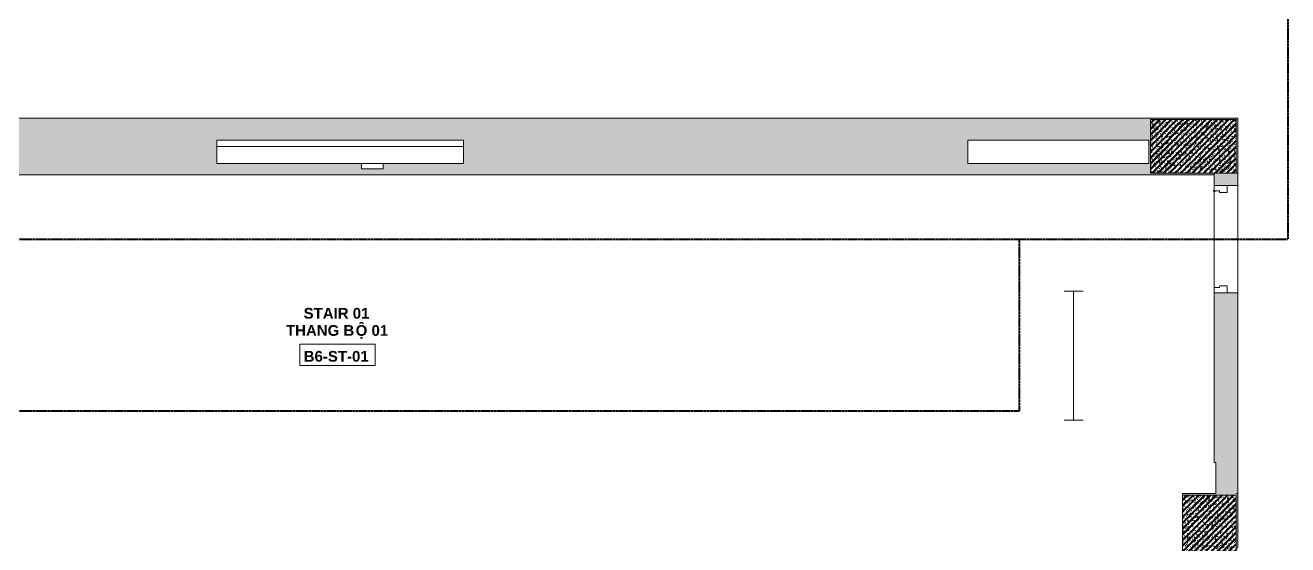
# Model space of a CAD drawing. Header units: millimetres. Extents: x -34669 to 32595, y 16058 to 152521.
# Drawn here: x -16475 to -4710, y 62435 to 67277 of the extents above; entities that cross this region are included whole.
import ezdxf

# ---------------------------------------------------------------- set-up
doc = ezdxf.new("R2010")
doc.units = ezdxf.units.MM
doc.linetypes.add('dash 1-1', pattern=[2, 1, -1])
for name, color, linetype, lineweight in [('A-AREA-IDEN', 2, 'Continuous', 9), ('A-DETL', 90, 'Continuous', 5), ('A-DETL-MBND', 5, 'Continuous', 5), ('A-DOOR', 31, 'Continuous', 5), ('A-FLOR', 192, 'Continuous', 5), ('A-WALL', 113, 'Continuous', 5), ('A-WALL-PATT', 111, 'Continuous', 5), ('S-COLS', 52, 'Continuous', 5)]:
    doc.layers.add(name, color=color, linetype=linetype, lineweight=lineweight)
doc.styles.add('Arial_B', font='arialbd.ttf', dxfattribs={"height": 100})
doc.styles.add('Arial_B_1', font='arialbd.ttf', dxfattribs={"height": 100})

# ---------------------------------------------------------------- blocks, each defined once
blk = doc.blocks.new('M_Concrete-Rectangular-Column - C3 - 500 x 700mm-9523593-5th Traffic Floor Plan - Pedestrian')
at = {"layer": 'S-COLS'}
h = blk.add_hatch(dxfattribs=at)
h.set_pattern_fill('FP_13', color=256, style=0, pattern_type=2)
h.set_pattern_definition([(50, (5439.94, -62547), (63.763904, -5.57885), [6.667, -73.342]), (355, (5439.94, -62547), (-12.334876, 66.869514), [5.334, -58.674]), (100.451, (5445.25, -62547.465), (51.43036, 61.29098), [5.667, -62.332]), (46.184, (5439.94, -62529.22), (94.87722, -14.71484), [10.001, -110.014]), (96.636, (5447.85, -62530.45), (83.09115, 86.5993), [8.5, -93.497]), (351.184, (5439.94, -62529.22), (83.09204, 86.59928), [8.001, -88.011]), (21, (5448.83, -62533.665), (53.064487, -35.792726), [6.668, -73.343]), (326, (5448.83, -62533.665), (21.63066, 64.46546), [5.334, -58.674]), (71.451, (5453.25, -62536.65), (74.69646, 28.67237), [5.667, -62.332]), (37.5, (5439.94, -62547), (1.080413, 29.594271), [1.676, -56.286, 1.676, -57.887, -58.896]), (37.5, (5439.94, -62547), (1.080413, 29.594271), [-117.526, 1.676, -57.22]), (7.5, (5439.94, -62547), (23.386368, 35.063507), [1.676, -32.283, 1.676, -54.953, -22.447]), (7.5, (5439.94, -62547), (23.386368, 35.063507), [-90.589, 1.676, -20.771]), (327.5, (5420.114, -62547), (47.456567, -2.005468), [1.676, -20.549, 1.676, -67.666, -92.011]), (327.5, (5420.114, -62547), (47.456567, -2.005468), [-91.567, 1.676, -90.335]), (317.5, (5411.224, -62547), (51.844948, 8.89904), [1.676, -27.216, 1.676, -44.374, -65.342]), (317.5, (5411.224, -62547), (51.844948, 8.89904), [-74.943, 1.676, -63.665]), (45, (5439.94, -62547), (-26.716616, 26.716616), []), (45, (5439.94, -62536.11), (-26.716616, 26.716616), [])])
h.paths.add_polyline_path([(250, -350), (250, 350), (-250, 350), (-250, -350), (-222, -350)])
at = {"layer": 'S-COLS', "lineweight": 15}
for p, q in [((250, 350), (-250, 350)), ((-250, 350), (-250, -350)), ((250, -350), (250, 350)), ((-250, -350), (250, -350))]:
    blk.add_line(p, q, dxfattribs=at)
blk = doc.blocks.new('DP3-DF102 - DP3-DF102-9166820-5th Traffic Floor Plan - Pedestrian')
at = {"layer": 'A-DOOR'}
for p, q in [((-453, 110), (-497, 110)), ((-450, 63), (-450, 107)), ((-438, 60), (-447, 60)), ((-435, -7), (-435, 57)), ((435, 57), (435, -7)), ((447, 60), (438, 60)), ((447, 113), (447, 94)), ((447, 94), (450, 94)), ((450, 94), (450, 108)), ((450, 94), (450, 63)), ((497, 110), (453, 110)), ((-497, -10), (-438, -10)), ((438, -10), (497, -10))]:
    blk.add_line(p, q, dxfattribs=at)
for centre, radius, start, end in [((-497, 107), 3, 90, 180.0361), ((-497, 107), 3, 141.4492, 180.0361), ((-497, 107), 3, 90, 128.5869), ((-453, 107), 3, 0, 90), ((-453, 107), 3, 360, 90), ((-447, 63), 3, 180, 270), ((-438, 57), 3, 360, 90), ((-438, 57), 3, 360, 90), ((438, 57), 3, 90, 180), ((438, 57), 3, 90, 180), ((450, 113), 3, 290.6789, 180), ((447, 63), 3, 270, 360), ((450, 113), 3, 48.0065, 121.3362), ((450, 113), 3, 48.0065, 121.3362), ((450, 113), 3, 48.0065, 121.3362), ((450, 113), 3, 48.0065, 121.3362), ((450, 113), 3, 48.0065, 121.3362), ((450, 113), 3, 48.0065, 121.3362), ((450, 113), 3, 48.0065, 121.3362), ((452, 108), 2.19, 120.9247, 176.9338), ((453, 107), 3, 90, 180), ((453, 107), 3, 90, 180), ((497, 107), 3, 359.9639, 90), ((497, 107), 3, 51.4131, 90), ((497, 107), 3, 359.9639, 38.5508), ((-497, -7), 3, 180, 270), ((-497, -7), 3, 180, 270), ((-438, -7), 3, 270, 360), ((-438, -7), 3, 270, 360), ((438, -7), 3, 180, 270), ((438, -7), 3, 180, 270), ((497, -7), 3, 270, 360), ((497, -7), 3, 270, 0)]:
    blk.add_arc(centre, radius, start, end, dxfattribs=at)
blk = doc.blocks.new('LIGHTING - SINGLE SURFACE MOUNTED - L1-10246842-5th Traffic Floor Plan - Pedestrian')
at = {"layer": 'A-DETL-MBND', "color": 7}
for p, q in [((87.5, 600), (-87.5, 600)), ((87.5, 600), (-87.5, 600)), ((87.5, 600), (-87.5, 600)), ((0, 600), (0, -600)), ((0, 600), (0, -600)), ((87.5, -600), (-87.5, -600)), ((-87.5, -600), (87.5, -600)), ((-87.5, -600), (87.5, -600))]:
    blk.add_line(p, q, dxfattribs=at)
blk = doc.blocks.new('Room Tag - Room Tag-8377849-5th Traffic Floor Plan - Pedestrian')
at = {"layer": 'A-AREA-IDEN'}
for p, q in [((-7, -0.80625), (-7, -4.80625)), ((-7, -0.80625), (7, -0.80625)), ((7, -0.80625), (7, -4.80625)), ((-7, -4.80625), (7, -4.80625))]:
    blk.add_line(p, q, dxfattribs=at)

msp = doc.modelspace()

# ---------------------------------------------------------------- hatches: boundary and pattern name
at = {"layer": 'A-WALL-PATT'}
for points in [[(-14690, 65882), (-14690, 66412), (-19390, 66412), (-19390, 65882), (-14911, 65882)], [(-12390, 66412), (-14690, 66412), (-14690, 66207), (-12390, 66207)], [(-12390, 65882), (-7690, 65882), (-7690, 66412), (-12390, 66412), (-12390, 65987)], [(-6005, 66207), (-6005, 66412), (-7690, 66412), (-7690, 66207)], [(-5990, 65882), (-5990, 66412), (-6005, 66412), (-6005, 65882)], [(-5175, 66397), (-5175, 66412), (-5990, 66412), (-5990, 66397), (-5190, 66397)], [(-5190, 65897), (-5175, 65897), (-5175, 66397), (-5190, 66397), (-5190, 66112)], [(-13340, 65882), (-12390, 65882), (-12390, 65987), (-13140, 65987), (-13140, 65937), (-13340, 65937), (-13340, 65987), (-14690, 65987), (-14690, 65882)], [(-6005, 65987), (-7690, 65987), (-7690, 65882), (-6005, 65882)], [(-5990, 65882), (-5395, 65882), (-5395, 65897), (-5990, 65897)], [(-5190, 62912), (-5175, 62912), (-5175, 63202), (-5380, 63202), (-5380, 62912)], [(-5690, 62897), (-5190, 62897), (-5190, 62912), (-5690, 62912)], [(-5175, 62182), (-5175, 62912), (-5190, 62912), (-5190, 62182)]]:
    msp.add_hatch(color=256, dxfattribs=at).paths.add_polyline_path(points)
h = msp.add_hatch(color=256, dxfattribs=at)
h.paths.add_polyline_path([(-5175, 63202), (-5175, 64782), (-5395, 64782), (-5395, 63202), (-5380, 63202)])
h.paths.add_polyline_path([(-5395, 65782), (-5175, 65782), (-5175, 65897), (-5395, 65897), (-5395, 65819)])
at = {"layer": 'S-COLS'}
h = msp.add_hatch(dxfattribs=at)
h.set_pattern_fill('FP_1', color=256, style=0, pattern_type=2)
h.set_pattern_definition([(50, (0, 0), (63.763904, -5.57885), [6.668, -73.343]), (355, (0, 0), (-12.334876, 66.869514), [5.334, -58.674]), (100.451, (5.314, -0.465), (51.43036, 61.29098), [5.667, -62.332]), (46.184, (0, 17.78), (94.87722, -14.71484), [10.001, -110.014]), (96.636, (7.91, 16.55), (83.09115, 86.5993), [8.5, -93.497]), (351.184, (0, 17.78), (83.09204, 86.59928), [8.001, -88.011]), (21, (8.89, 13.335), (53.064487, -35.792726), [6.667, -73.342]), (326, (8.89, 13.335), (21.63066, 64.46546), [5.334, -58.674]), (71.451, (13.31, 10.35), (74.69646, 28.672367), [5.667, -62.332]), (37.5, (0, 0), (1.080413, 29.594271), [1.676, -56.286, 1.676, -57.887, -58.896]), (37.5, (0, 0), (1.080413, 29.594271), [-117.526, 1.676, -57.22]), (7.5, (0, 0), (23.386368, 35.063507), [1.676, -32.283, 1.676, -54.953, -22.447]), (7.5, (0, 0), (23.386368, 35.063507), [-90.589, 1.676, -20.771]), (327.5, (-19.825, 0), (47.456567, -2.005468), [1.676, -20.549, 1.676, -67.666, -92.011]), (327.5, (-19.825, 0), (47.456567, -2.005468), [-91.567, 1.676, -90.335]), (317.5, (-28.715, 0), (51.844948, 8.89904), [1.676, -27.216, 1.676, -44.374, -65.342]), (317.5, (-28.715, 0), (51.844948, 8.89904), [-74.943, 1.676, -63.665]), (45, (0, 0), (-26.715908, 26.715908), []), (45, (0, 10.89), (-26.715908, 26.715908), [])])
h.paths.add_polyline_path([(-5990, 65897), (-5190, 65897), (-5190, 66397), (-5990, 66397)])

# ---------------------------------------------------------------- linework, layer by layer
at = {"layer": 'A-DETL', "linetype": 'dash 1-1', "lineweight": 40}
for p, q in [((-4710, 67642), (-4710, 65282)), ((-22710, 65282), (-4710, 65282)), ((-7210, 63682), (-7210, 65282)), ((-22710, 63682), (-7210, 63682))]:
    msp.add_line(p, q, dxfattribs=at)
at = {"layer": 'A-DETL-MBND'}
for p, q in [((-14690, 66147), (-12390, 66147)), ((-13340, 65987), (-13140, 65987))]:
    msp.add_line(p, q, dxfattribs=at)
at = {"layer": 'A-FLOR'}
msp.add_line((-5175, 65782), (-5175, 64782), dxfattribs=at)
at = {"layer": 'A-WALL', "lineweight": 15}
for p, q in [((-7690, 66412), (-19390, 66412)), ((-6005, 66412), (-7690, 66412)), ((-5990, 66412), (-6005, 66412)), ((-5175, 66412), (-5990, 66412)), ((-5990, 66397), (-5190, 66397)), ((-5990, 65897), (-5990, 66397)), ((-5190, 66397), (-5190, 65897)), ((-5175, 65897), (-5175, 66412)), ((-14690, 65987), (-14690, 66207)), ((-14690, 66207), (-12390, 66207)), ((-12390, 66207), (-12390, 65987)), ((-7690, 66207), (-6005, 66207)), ((-7690, 65987), (-7690, 66207)), ((-6005, 66207), (-6005, 65987)), ((-13340, 65987), (-14690, 65987)), ((-13340, 65937), (-13340, 65987)), ((-13140, 65937), (-13340, 65937)), ((-12390, 65987), (-13140, 65987)), ((-13140, 65987), (-13140, 65937)), ((-6005, 65987), (-7690, 65987)), ((-5395, 65897), (-5990, 65897)), ((-5175, 65897), (-5395, 65897)), ((-5395, 65897), (-5395, 65782)), ((-5395, 65882), (-5395, 65897)), ((-5190, 65897), (-5175, 65897)), ((-5175, 65782), (-5175, 65897)), ((-19390, 65882), (-7690, 65882)), ((-7690, 65882), (-6005, 65882)), ((-6005, 65882), (-5990, 65882)), ((-5990, 65882), (-5395, 65882)), ((-5395, 65782), (-5175, 65782)), ((-5175, 64782), (-5395, 64782)), ((-5395, 64782), (-5395, 63202)), ((-5175, 62402), (-5175, 64782)), ((-5395, 63202), (-5380, 63202)), ((-5380, 63202), (-5380, 62912)), ((-5380, 62912), (-5690, 62912)), ((-5690, 62912), (-5690, 62897)), ((-5175, 62912), (-5190, 62912))]:
    msp.add_line(p, q, dxfattribs=at)
at = {"layer": 'A-WALL'}
for p, q in [((-5395, 65779), (-5395, 65782)), ((-5395, 65733), (-5395, 65735)), ((-5395, 64829), (-5395, 65729)), ((-5395, 64782), (-5395, 64785))]:
    msp.add_line(p, q, dxfattribs=at)
at = {"layer": 'S-COLS', "lineweight": 15}
for p, q in [((-5190, 66397), (-5990, 66397)), ((-5990, 66397), (-5990, 65897)), ((-5190, 65897), (-5190, 66397)), ((-5990, 65897), (-5190, 65897))]:
    msp.add_line(p, q, dxfattribs=at)

# ---------------------------------------------------------------- block references
at = {"layer": 'A-AREA-IDEN', "xscale": 49.99999999999998, "yscale": 49.99999999999998, "zscale": 49.99999999999998}
msp.add_blockref('Room Tag - Room Tag-8377849-5th Traffic Floor Plan - Pedestrian', (-13565, 64345), dxfattribs=at)
at = {"layer": 'A-DETL-MBND', "color": 7}
msp.add_blockref('LIGHTING - SINGLE SURFACE MOUNTED - L1-10246842-5th Traffic Floor Plan - Pedestrian', (-6705, 64197), dxfattribs=at)
at = {"layer": 'A-DOOR', "rotation": 89.99999999999991}
msp.add_blockref('DP3-DF102 - DP3-DF102-9166820-5th Traffic Floor Plan - Pedestrian', (-5285, 65282), dxfattribs=at)
at = {"layer": 'S-COLS', "lineweight": 15}
msp.add_blockref('M_Concrete-Rectangular-Column - C3 - 500 x 700mm-9523593-5th Traffic Floor Plan - Pedestrian', (-5440, 62547), dxfattribs=at)

# ---------------------------------------------------------------- texts
at = {"layer": 'A-AREA-IDEN', "char_height": 100, "attachment_point": 1}
for s, insert, width, style in [('STAIR 01', (-13881, 64642), 761.6, 'Arial_B'), ('THANG B', (-14045, 64482), 785.65, 'Arial_B'), ('\\fArial|b1|i0|c254|p34|;Ộ', (-13396, 64482), 132.28, 'Arial_B_1'), (' 01', (-13287, 64482), 240.51, 'Arial_B'), ('B6-ST-01', (-13880, 64241), 749.58, 'Arial_B')]:
    msp.add_mtext(s, dxfattribs=dict(at, insert=insert, width=width, style=style))

doc.saveas('drawing.dxf')
